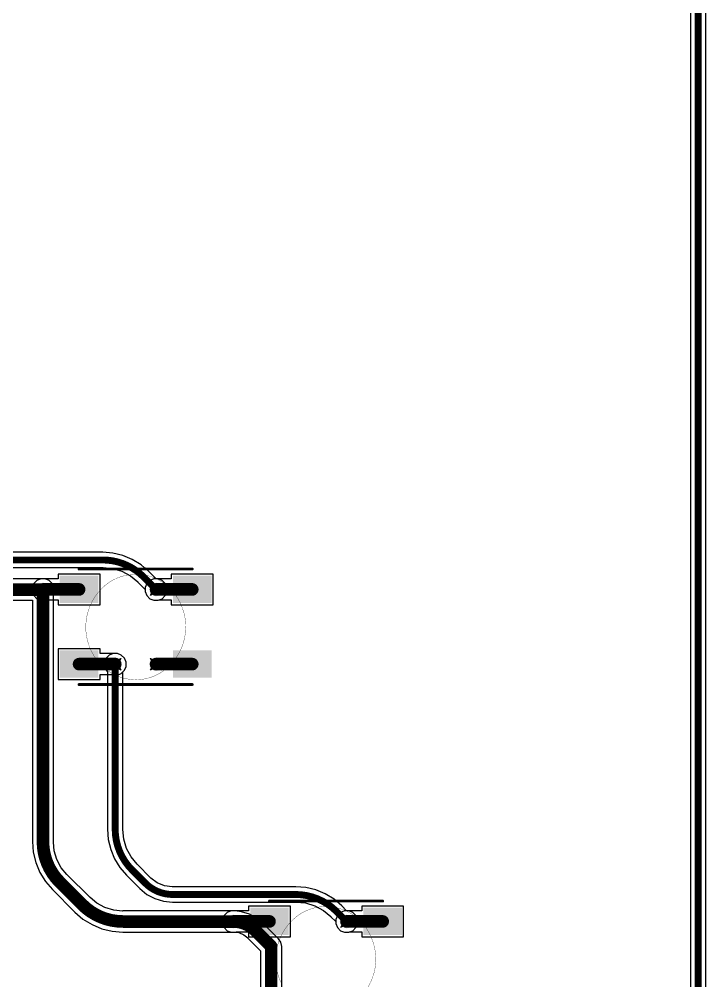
# Model space of a CAD drawing. Header units: inches. Extents: x -11 to 1110, y -7 to 455.
# Drawn here: x 633.88 to 664.21, y 172.27 to 214.76 of the extents above; entities that cross this region are included whole.
import ezdxf

# ---------------------------------------------------------------- set-up
doc = ezdxf.new("R2010")
doc.units = ezdxf.units.IN
for name, color, linetype in [('Bottom Layer', 5, 'Continuous'), ('Drill Drawing', 1, 'Continuous'), ('Mechanical 7', 56, 'Continuous'), ('Top Layer', 1, 'Continuous'), ('Top Overlay', 2, 'Continuous'), ('Top Paste', 8, 'Continuous'), ('Top Solder', 216, 'Continuous'), ('Via Holes', 16, 'Continuous')]:
    doc.layers.add(name, color=color, linetype=linetype)

msp = doc.modelspace()

# ---------------------------------------------------------------- hatches: boundary and pattern name
at = {"layer": 'Bottom Layer'}
h = msp.add_hatch(color=5, dxfattribs=at)
edge = h.paths.add_edge_path()
edge.add_arc((634.925, 189.556), 0.3, 0, 360)
h = msp.add_hatch(color=5, dxfattribs=at)
edge = h.paths.add_edge_path()
edge.add_arc((639.925, 189.556), 0.3, 0, 360)
h = msp.add_hatch(color=5, dxfattribs=at)
edge = h.paths.add_edge_path()
edge.add_arc((638.116, 186.256), 0.3, 0, 360)
h = msp.add_hatch(color=5, dxfattribs=at)
edge = h.paths.add_edge_path()
edge.add_arc((639.925, 186.256), 0.3, 0, 360)
h = msp.add_hatch(color=5, dxfattribs=at)
edge = h.paths.add_edge_path()
edge.add_arc((643.339, 174.885), 0.3, 0, 360)
h = msp.add_hatch(color=5, dxfattribs=at)
edge = h.paths.add_edge_path()
edge.add_arc((648.339, 174.885), 0.3, 0, 360)
at = {"layer": 'Top Layer'}
for points in [[(635.77, 190.059), (637.27, 190.059), (637.27, 189.059), (635.77, 189.059)], [(642.27, 189.059), (640.77, 189.059), (640.77, 190.059), (642.27, 190.059)], [(635.77, 186.759), (637.27, 186.759), (637.27, 185.759), (635.77, 185.759)], [(640.77, 186.759), (642.27, 186.759), (642.27, 185.759), (640.77, 185.759)], [(644.185, 175.388), (645.685, 175.388), (645.685, 174.388), (644.185, 174.388)], [(650.685, 174.388), (649.185, 174.388), (649.185, 175.388), (650.685, 175.388)]]:
    msp.add_hatch(color=1, dxfattribs=at).paths.add_polyline_path(points)
h = msp.add_hatch(color=1, dxfattribs=at)
edge = h.paths.add_edge_path()
edge.add_arc((634.925, 189.556), 0.3, 0, 360)
h = msp.add_hatch(color=1, dxfattribs=at)
edge = h.paths.add_edge_path()
edge.add_arc((639.925, 189.556), 0.3, 0, 360)
h = msp.add_hatch(color=1, dxfattribs=at)
edge = h.paths.add_edge_path()
edge.add_arc((638.116, 186.256), 0.3, 0, 360)
h = msp.add_hatch(color=1, dxfattribs=at)
edge = h.paths.add_edge_path()
edge.add_arc((639.925, 186.256), 0.3, 0, 360)
h = msp.add_hatch(color=1, dxfattribs=at)
edge = h.paths.add_edge_path()
edge.add_arc((643.339, 174.885), 0.3, 0, 360)
h = msp.add_hatch(color=1, dxfattribs=at)
edge = h.paths.add_edge_path()
edge.add_arc((648.339, 174.885), 0.3, 0, 360)
at = {"layer": 'Top Paste'}
for points in [[(635.77, 190.059), (637.27, 190.059), (637.27, 189.059), (635.77, 189.059)], [(642.27, 189.059), (640.77, 189.059), (640.77, 190.059), (642.27, 190.059)], [(635.77, 186.759), (637.27, 186.759), (637.27, 185.759), (635.77, 185.759)], [(640.77, 186.759), (642.27, 186.759), (642.27, 185.759), (640.77, 185.759)], [(644.185, 175.388), (645.685, 175.388), (645.685, 174.388), (644.185, 174.388)], [(650.685, 174.388), (649.185, 174.388), (649.185, 175.388), (650.685, 175.388)]]:
    msp.add_hatch(color=8, dxfattribs=at).paths.add_polyline_path(points)
at = {"layer": 'Top Solder'}
for points in [[(635.669, 190.161), (637.372, 190.161), (637.372, 188.957), (635.669, 188.957)], [(642.372, 188.957), (640.669, 188.957), (640.669, 190.161), (642.372, 190.161)], [(635.669, 186.861), (637.372, 186.861), (637.372, 185.657), (635.669, 185.657)], [(640.669, 186.861), (642.372, 186.861), (642.372, 185.657), (640.669, 185.657)], [(644.083, 175.49), (645.786, 175.49), (645.786, 174.287), (644.083, 174.287)], [(650.786, 174.287), (649.083, 174.287), (649.083, 175.49), (650.786, 175.49)]]:
    msp.add_hatch(color=216, dxfattribs=at).paths.add_polyline_path(points)
at = {"layer": 'Via Holes'}
h = msp.add_hatch(color=7, dxfattribs=at)
edge = h.paths.add_edge_path()
edge.add_arc((634.925, 189.556), 0.15, 0, 360)
h = msp.add_hatch(color=7, dxfattribs=at)
edge = h.paths.add_edge_path()
edge.add_arc((639.925, 189.556), 0.15, 0, 360)
h = msp.add_hatch(color=7, dxfattribs=at)
edge = h.paths.add_edge_path()
edge.add_arc((638.116, 186.256), 0.15, 0, 360)
h = msp.add_hatch(color=7, dxfattribs=at)
edge = h.paths.add_edge_path()
edge.add_arc((639.925, 186.256), 0.15, 0, 360)
h = msp.add_hatch(color=7, dxfattribs=at)
edge = h.paths.add_edge_path()
edge.add_arc((643.339, 174.885), 0.15, 0, 360)
h = msp.add_hatch(color=7, dxfattribs=at)
edge = h.paths.add_edge_path()
edge.add_arc((648.339, 174.885), 0.15, 0, 360)

# ---------------------------------------------------------------- linework, layer by layer
at = {"layer": 'Bottom Layer'}
for p, q in [((663.538, 252.512), (663.538, 147.632)), ((664.211, 147.649), (664.211, 252.512)), ((637.566, 191.199), (631.875, 191.199)), ((638.016, 191.166), (637.566, 191.201)), ((637.566, 191.201), (637.566, 191.199)), ((638.456, 191.06), (638.016, 191.166)), ((638.873, 190.887), (638.456, 191.06)), ((639.258, 190.651), (638.873, 190.887)), ((631.875, 190.526), (637.566, 190.526)), ((637.566, 190.526), (637.581, 190.528)), ((637.581, 190.528), (637.997, 190.488)), ((637.997, 190.488), (638.411, 190.362)), ((638.411, 190.362), (638.793, 190.158)), ((639.415, 190.518), (639.258, 190.651)), ((639.453, 190.492), (639.415, 190.518)), ((639.464, 190.475), (639.453, 190.492)), ((639.602, 190.358), (639.464, 190.475)), ((639.6, 190.356), (639.602, 190.358)), ((639.923, 190.033), (639.6, 190.356)), ((634.801, 190.022), (629.932, 190.022)), ((634.83, 190.033), (634.801, 190.022)), ((635.02, 190.033), (634.83, 190.033)), ((635.195, 189.961), (635.02, 190.033)), ((635.33, 189.826), (635.195, 189.961)), ((638.793, 190.158), (639.116, 189.893)), ((640.02, 190.033), (639.923, 190.033)), ((640.195, 189.961), (640.02, 190.033)), ((640.33, 189.826), (640.195, 189.961)), ((635.402, 189.651), (635.33, 189.826)), ((635.402, 189.461), (635.402, 189.651)), ((639.116, 189.893), (639.124, 189.88)), ((639.124, 189.88), (639.447, 189.557)), ((639.447, 189.557), (639.447, 189.461)), ((640.402, 189.651), (640.33, 189.826)), ((640.402, 189.461), (640.402, 189.651)), ((629.932, 189.09), (634.458, 189.09)), ((634.458, 189.09), (634.458, 178.42)), ((635.391, 189.433), (635.402, 189.461)), ((635.391, 178.42), (635.391, 189.433)), ((639.447, 189.461), (639.52, 189.285)), ((639.52, 189.285), (639.654, 189.151)), ((639.654, 189.151), (639.83, 189.078)), ((640.02, 189.078), (640.195, 189.151)), ((640.195, 189.151), (640.33, 189.285)), ((640.33, 189.285), (640.402, 189.461)), ((639.83, 189.078), (640.02, 189.078)), ((637.845, 186.661), (637.711, 186.526)), ((638.021, 186.733), (637.845, 186.661)), ((638.211, 186.733), (638.021, 186.733)), ((638.386, 186.661), (638.211, 186.733)), ((638.521, 186.526), (638.386, 186.661)), ((637.711, 186.526), (637.638, 186.351)), ((637.638, 186.351), (637.638, 186.161)), ((637.638, 186.161), (637.711, 185.985)), ((638.594, 186.351), (638.521, 186.526)), ((638.521, 185.985), (638.594, 186.161)), ((638.594, 186.161), (638.594, 186.351)), ((637.711, 185.985), (637.779, 185.917)), ((637.779, 185.917), (637.779, 178.962)), ((638.453, 185.917), (638.521, 185.985)), ((638.453, 178.962), (638.453, 185.917)), ((637.779, 178.962), (637.777, 178.962)), ((637.777, 178.962), (637.812, 178.512)), ((638.45, 178.947), (638.453, 178.962)), ((638.491, 178.531), (638.45, 178.947)), ((637.812, 178.512), (637.918, 178.072)), ((638.616, 178.117), (638.491, 178.531)), ((634.458, 178.42), (634.458, 178.42)), ((634.458, 178.42), (634.495, 177.949)), ((635.387, 178.398), (635.391, 178.42)), ((635.424, 178.014), (635.387, 178.398)), ((637.918, 178.072), (638.091, 177.655)), ((638.82, 177.736), (638.616, 178.117)), ((634.495, 177.949), (634.605, 177.49)), ((635.543, 177.624), (635.424, 178.014)), ((635.735, 177.264), (635.543, 177.624)), ((638.091, 177.655), (638.327, 177.27)), ((639.085, 177.412), (638.82, 177.736)), ((634.605, 177.49), (634.786, 177.055)), ((635.98, 176.965), (635.735, 177.264)), ((638.327, 177.27), (638.62, 176.926)), ((639.098, 177.404), (639.085, 177.412)), ((639.683, 176.819), (639.098, 177.404)), ((634.786, 177.055), (635.032, 176.652)), ((635.998, 176.953), (635.98, 176.965)), ((636.993, 175.958), (635.998, 176.953)), ((638.62, 176.926), (638.622, 176.928)), ((638.622, 176.928), (639.207, 176.343)), ((639.693, 176.805), (639.683, 176.819)), ((639.965, 176.595), (639.693, 176.805)), ((635.032, 176.652), (635.339, 176.294)), ((639.207, 176.343), (639.205, 176.34)), ((639.205, 176.34), (639.515, 176.085)), ((640.298, 176.458), (639.965, 176.595)), ((640.639, 176.413), (640.298, 176.458)), ((640.655, 176.416), (640.639, 176.413)), ((646.092, 176.416), (640.655, 176.416)), ((646.543, 176.383), (646.092, 176.418)), ((646.092, 176.418), (646.092, 176.416)), ((646.982, 176.278), (646.543, 176.383)), ((635.339, 176.294), (635.339, 176.294)), ((635.339, 176.294), (636.334, 175.299)), ((637.005, 175.94), (636.993, 175.958)), ((637.304, 175.695), (637.005, 175.94)), ((639.515, 176.085), (639.87, 175.896)), ((647.399, 176.105), (646.982, 176.278)), ((647.785, 175.869), (647.399, 176.105)), ((637.663, 175.503), (637.304, 175.695)), ((638.054, 175.385), (637.663, 175.503)), ((639.87, 175.896), (640.255, 175.779)), ((640.255, 175.779), (640.655, 175.739)), ((640.655, 175.739), (640.655, 175.743)), ((640.655, 175.743), (646.092, 175.743)), ((646.092, 175.743), (646.107, 175.746)), ((646.107, 175.746), (646.523, 175.705)), ((646.523, 175.705), (646.937, 175.579)), ((646.937, 175.579), (647.319, 175.375)), ((648.128, 175.575), (647.785, 175.869)), ((648.126, 175.574), (648.128, 175.575)), ((648.337, 175.363), (648.126, 175.574)), ((636.334, 175.299), (636.333, 175.299)), ((636.333, 175.299), (636.692, 174.992)), ((638.438, 175.347), (638.054, 175.385)), ((638.459, 175.351), (638.438, 175.347)), ((643.216, 175.351), (638.459, 175.351)), ((643.244, 175.363), (643.216, 175.351)), ((643.434, 175.363), (643.244, 175.363)), ((643.501, 175.335), (643.434, 175.363)), ((643.699, 175.315), (643.501, 175.335)), ((644.045, 175.211), (643.699, 175.315)), ((644.363, 175.04), (644.045, 175.211)), ((647.319, 175.375), (647.642, 175.11)), ((647.642, 175.11), (647.65, 175.097)), ((647.65, 175.097), (647.861, 174.886)), ((648.434, 175.363), (648.337, 175.363)), ((648.61, 175.29), (648.434, 175.363)), ((648.744, 175.155), (648.61, 175.29)), ((648.817, 174.98), (648.744, 175.155)), ((636.692, 174.992), (637.094, 174.746)), ((637.094, 174.746), (637.53, 174.565)), ((644.642, 174.811), (644.363, 175.04)), ((644.643, 174.811), (644.642, 174.811)), ((645.337, 174.116), (644.643, 174.811)), ((647.861, 174.886), (647.861, 174.79)), ((647.861, 174.79), (647.934, 174.614)), ((648.744, 174.614), (648.817, 174.79)), ((648.817, 174.79), (648.817, 174.98)), ((637.53, 174.565), (637.989, 174.455)), ((637.989, 174.455), (638.459, 174.418)), ((638.459, 174.418), (638.459, 174.419)), ((638.459, 174.419), (643.216, 174.419)), ((643.216, 174.419), (643.244, 174.407)), ((643.244, 174.407), (643.434, 174.407)), ((643.434, 174.407), (643.44, 174.409)), ((643.44, 174.409), (643.576, 174.392)), ((643.576, 174.392), (643.797, 174.3)), ((643.797, 174.3), (643.977, 174.162)), ((647.934, 174.614), (648.068, 174.48)), ((648.068, 174.48), (648.244, 174.407)), ((648.244, 174.407), (648.434, 174.407)), ((648.434, 174.407), (648.61, 174.48)), ((648.61, 174.48), (648.744, 174.614)), ((643.977, 174.162), (643.984, 174.152)), ((643.984, 174.152), (644.541, 173.594)), ((645.438, 173.965), (645.337, 174.116)), ((645.474, 173.787), (645.438, 173.965)), ((645.474, 164.704), (645.474, 173.787)), ((644.541, 173.594), (644.541, 164.789))]:
    msp.add_line(p, q, dxfattribs=at)
for points in [[(663.875, 147.309, 0.305, 0.305, 0), (663.875, 252.851, 0.305, 0.305, 0)], [(631.875, 190.862, 0.305, 0.305, 0), (637.566, 190.862, 0.305, 0.305, 0)], [(637.566, 190.862, 0.305, 0.305, -0.17851), (639.215, 190.254, 0.305, 0.305, 0)], [(639.215, 190.254, 0.305, 0.305, -0.019703), (639.362, 190.118, 0.305, 0.305, 0)], [(639.362, 190.118, 0.305, 0.305, 0), (639.925, 189.556, 0.305, 0.305, 0)], [(629.932, 189.556, 0.559, 0.559, 0), (634.925, 189.556, 0.559, 0.559, 0)], [(634.925, 178.42, 0.559, 0.559, 0), (634.925, 189.556, 0.559, 0.559, 0)], [(638.116, 178.962, 0.305, 0.305, 0), (638.116, 186.256, 0.305, 0.305, 0)], [(638.86, 177.166, 0.305, 0.305, -0.198912), (638.116, 178.962, 0.305, 0.305, 0)], [(635.669, 176.623, 0.559, 0.559, -0.198912), (634.925, 178.42, 0.559, 0.559, 0)], [(638.86, 177.166, 0.305, 0.305, 0), (639.445, 176.581, 0.305, 0.305, 0)], [(635.669, 176.623, 0.559, 0.559, 0), (636.663, 175.629, 0.559, 0.559, 0)], [(640.655, 176.079, 0.305, 0.305, -0.198912), (639.445, 176.581, 0.305, 0.305, 0)], [(640.655, 176.079, 0.305, 0.305, 0), (646.092, 176.079, 0.305, 0.305, 0)], [(646.092, 176.079, 0.305, 0.305, -0.198912), (647.888, 175.335, 0.305, 0.305, 0)], [(638.459, 174.885, 0.559, 0.559, -0.198912), (636.663, 175.629, 0.559, 0.559, 0)], [(647.888, 175.335, 0.305, 0.305, 0), (648.339, 174.885, 0.305, 0.305, 0)], [(638.459, 174.885, 0.559, 0.559, 0), (643.339, 174.885, 0.559, 0.559, 0)], [(643.339, 174.885, 0.559, 0.559, -0.198912), (644.313, 174.481, 0.559, 0.559, 0)], [(644.313, 174.481, 0.559, 0.559, 0), (645.008, 173.787, 0.559, 0.559, 0)], [(645.008, 164.704, 0.559, 0.559, 0), (645.008, 173.787, 0.559, 0.559, 0)]]:
    msp.add_lwpolyline(points, format="xyseb", dxfattribs=at)
for points in [[(637.49, 190.862, 0.152, 0.152, 1), (637.642, 190.862, 0.152, 0.152, 1)], [(637.49, 190.862, 0.152, 0.152, 1), (637.642, 190.862, 0.152, 0.152, 1)], [(639.139, 190.254, 0.152, 0.152, 1), (639.291, 190.254, 0.152, 0.152, 1)], [(639.139, 190.254, 0.152, 0.152, 1), (639.291, 190.254, 0.152, 0.152, 1)], [(639.286, 190.118, 0.152, 0.152, 1), (639.438, 190.118, 0.152, 0.152, 1)], [(639.286, 190.118, 0.152, 0.152, 1), (639.438, 190.118, 0.152, 0.152, 1)], [(634.785, 189.556, 0.279, 0.279, 1), (635.064, 189.556, 0.279, 0.279, 1)], [(634.785, 189.556, 0.279, 0.279, 1), (635.064, 189.556, 0.279, 0.279, 1)], [(639.848, 189.556, 0.152, 0.152, 1), (640.001, 189.556, 0.152, 0.152, 1)], [(638.04, 186.256, 0.152, 0.152, 1), (638.192, 186.256, 0.152, 0.152, 1)], [(638.04, 178.962, 0.152, 0.152, 1), (638.192, 178.962, 0.152, 0.152, 1)], [(638.04, 178.962, 0.152, 0.152, 1), (638.192, 178.962, 0.152, 0.152, 1)], [(634.785, 178.42, 0.279, 0.279, 1), (635.064, 178.42, 0.279, 0.279, 1)], [(634.785, 178.42, 0.279, 0.279, 1), (635.064, 178.42, 0.279, 0.279, 1)], [(638.784, 177.166, 0.152, 0.152, 1), (638.936, 177.166, 0.152, 0.152, 1)], [(638.784, 177.166, 0.152, 0.152, 1), (638.936, 177.166, 0.152, 0.152, 1)], [(635.529, 176.623, 0.279, 0.279, 1), (635.808, 176.623, 0.279, 0.279, 1)], [(635.529, 176.623, 0.279, 0.279, 1), (635.808, 176.623, 0.279, 0.279, 1)], [(639.369, 176.581, 0.152, 0.152, 1), (639.521, 176.581, 0.152, 0.152, 1)], [(639.369, 176.581, 0.152, 0.152, 1), (639.521, 176.581, 0.152, 0.152, 1)], [(640.579, 176.079, 0.152, 0.152, 1), (640.732, 176.079, 0.152, 0.152, 1)], [(640.579, 176.079, 0.152, 0.152, 1), (640.732, 176.079, 0.152, 0.152, 1)], [(646.016, 176.079, 0.152, 0.152, 1), (646.168, 176.079, 0.152, 0.152, 1)], [(646.016, 176.079, 0.152, 0.152, 1), (646.168, 176.079, 0.152, 0.152, 1)], [(636.524, 175.629, 0.279, 0.279, 1), (636.803, 175.629, 0.279, 0.279, 1)], [(636.524, 175.629, 0.279, 0.279, 1), (636.803, 175.629, 0.279, 0.279, 1)], [(647.812, 175.335, 0.152, 0.152, 1), (647.964, 175.335, 0.152, 0.152, 1)], [(647.812, 175.335, 0.152, 0.152, 1), (647.964, 175.335, 0.152, 0.152, 1)], [(638.32, 174.885, 0.279, 0.279, 1), (638.599, 174.885, 0.279, 0.279, 1)], [(638.32, 174.885, 0.279, 0.279, 1), (638.599, 174.885, 0.279, 0.279, 1)], [(643.199, 174.885, 0.279, 0.279, 1), (643.479, 174.885, 0.279, 0.279, 1)], [(643.199, 174.885, 0.279, 0.279, 1), (643.479, 174.885, 0.279, 0.279, 1)], [(644.173, 174.481, 0.279, 0.279, 1), (644.453, 174.481, 0.279, 0.279, 1)], [(644.173, 174.481, 0.279, 0.279, 1), (644.453, 174.481, 0.279, 0.279, 1)], [(648.263, 174.885, 0.152, 0.152, 1), (648.415, 174.885, 0.152, 0.152, 1)], [(644.868, 173.787, 0.279, 0.279, 1), (645.147, 173.787, 0.279, 0.279, 1)], [(644.868, 173.787, 0.279, 0.279, 1), (645.147, 173.787, 0.279, 0.279, 1)]]:
    msp.add_lwpolyline(points, format="xyseb", close=True, dxfattribs=at)
at = {"layer": 'Drill Drawing'}
for points in [[(634.671, 189.81, 0.0508, 0.0508, 0), (634.925, 189.683, 0.0508, 0.0508, 0)], [(634.671, 189.81, 0.0508, 0.0508, 0), (634.798, 189.556, 0.0508, 0.0508, 0)], [(634.671, 189.302, 0.0508, 0.0508, 0), (634.798, 189.556, 0.0508, 0.0508, 0)], [(634.925, 189.683, 0.0508, 0.0508, 0), (635.179, 189.81, 0.0508, 0.0508, 0)], [(635.052, 189.556, 0.0508, 0.0508, 0), (635.179, 189.81, 0.0508, 0.0508, 0)], [(635.052, 189.556, 0.0508, 0.0508, 0), (635.179, 189.302, 0.0508, 0.0508, 0)], [(639.671, 189.81, 0.0508, 0.0508, 0), (639.925, 189.683, 0.0508, 0.0508, 0)], [(639.671, 189.81, 0.0508, 0.0508, 0), (639.798, 189.556, 0.0508, 0.0508, 0)], [(639.671, 189.302, 0.0508, 0.0508, 0), (639.798, 189.556, 0.0508, 0.0508, 0)], [(639.925, 189.683, 0.0508, 0.0508, 0), (640.179, 189.81, 0.0508, 0.0508, 0)], [(640.052, 189.556, 0.0508, 0.0508, 0), (640.179, 189.81, 0.0508, 0.0508, 0)], [(640.052, 189.556, 0.0508, 0.0508, 0), (640.179, 189.302, 0.0508, 0.0508, 0)], [(634.671, 189.302, 0.0508, 0.0508, 0), (634.925, 189.429, 0.0508, 0.0508, 0)], [(634.925, 189.429, 0.0508, 0.0508, 0), (635.179, 189.302, 0.0508, 0.0508, 0)], [(639.671, 189.302, 0.0508, 0.0508, 0), (639.925, 189.429, 0.0508, 0.0508, 0)], [(639.925, 189.429, 0.0508, 0.0508, 0), (640.179, 189.302, 0.0508, 0.0508, 0)], [(637.862, 186.51, 0.0508, 0.0508, 0), (638.116, 186.383, 0.0508, 0.0508, 0)], [(637.862, 186.51, 0.0508, 0.0508, 0), (637.989, 186.256, 0.0508, 0.0508, 0)], [(638.116, 186.383, 0.0508, 0.0508, 0), (638.37, 186.51, 0.0508, 0.0508, 0)], [(638.243, 186.256, 0.0508, 0.0508, 0), (638.37, 186.51, 0.0508, 0.0508, 0)], [(639.671, 186.51, 0.0508, 0.0508, 0), (639.925, 186.383, 0.0508, 0.0508, 0)], [(639.671, 186.51, 0.0508, 0.0508, 0), (639.798, 186.256, 0.0508, 0.0508, 0)], [(639.925, 186.383, 0.0508, 0.0508, 0), (640.179, 186.51, 0.0508, 0.0508, 0)], [(640.052, 186.256, 0.0508, 0.0508, 0), (640.179, 186.51, 0.0508, 0.0508, 0)], [(637.862, 186.002, 0.0508, 0.0508, 0), (637.989, 186.256, 0.0508, 0.0508, 0)], [(637.862, 186.002, 0.0508, 0.0508, 0), (638.116, 186.129, 0.0508, 0.0508, 0)], [(638.116, 186.129, 0.0508, 0.0508, 0), (638.37, 186.002, 0.0508, 0.0508, 0)], [(638.243, 186.256, 0.0508, 0.0508, 0), (638.37, 186.002, 0.0508, 0.0508, 0)], [(639.671, 186.002, 0.0508, 0.0508, 0), (639.798, 186.256, 0.0508, 0.0508, 0)], [(639.671, 186.002, 0.0508, 0.0508, 0), (639.925, 186.129, 0.0508, 0.0508, 0)], [(639.925, 186.129, 0.0508, 0.0508, 0), (640.179, 186.002, 0.0508, 0.0508, 0)], [(640.052, 186.256, 0.0508, 0.0508, 0), (640.179, 186.002, 0.0508, 0.0508, 0)], [(643.085, 175.139, 0.0508, 0.0508, 0), (643.339, 175.012, 0.0508, 0.0508, 0)], [(643.085, 175.139, 0.0508, 0.0508, 0), (643.212, 174.885, 0.0508, 0.0508, 0)], [(643.339, 175.012, 0.0508, 0.0508, 0), (643.593, 175.139, 0.0508, 0.0508, 0)], [(643.466, 174.885, 0.0508, 0.0508, 0), (643.593, 175.139, 0.0508, 0.0508, 0)], [(648.085, 175.139, 0.0508, 0.0508, 0), (648.339, 175.012, 0.0508, 0.0508, 0)], [(648.085, 175.139, 0.0508, 0.0508, 0), (648.212, 174.885, 0.0508, 0.0508, 0)], [(648.339, 175.012, 0.0508, 0.0508, 0), (648.593, 175.139, 0.0508, 0.0508, 0)], [(648.466, 174.885, 0.0508, 0.0508, 0), (648.593, 175.139, 0.0508, 0.0508, 0)], [(643.085, 174.631, 0.0508, 0.0508, 0), (643.212, 174.885, 0.0508, 0.0508, 0)], [(643.085, 174.631, 0.0508, 0.0508, 0), (643.339, 174.758, 0.0508, 0.0508, 0)], [(643.339, 174.758, 0.0508, 0.0508, 0), (643.593, 174.631, 0.0508, 0.0508, 0)], [(643.466, 174.885, 0.0508, 0.0508, 0), (643.593, 174.631, 0.0508, 0.0508, 0)], [(648.085, 174.631, 0.0508, 0.0508, 0), (648.212, 174.885, 0.0508, 0.0508, 0)], [(648.085, 174.631, 0.0508, 0.0508, 0), (648.339, 174.758, 0.0508, 0.0508, 0)], [(648.339, 174.758, 0.0508, 0.0508, 0), (648.593, 174.631, 0.0508, 0.0508, 0)], [(648.466, 174.885, 0.0508, 0.0508, 0), (648.593, 174.631, 0.0508, 0.0508, 0)]]:
    msp.add_lwpolyline(points, format="xyseb", dxfattribs=at)
for points in [[(634.658, 189.81, 0.0254, 0.0254, 1), (634.683, 189.81, 0.0254, 0.0254, 1)], [(634.658, 189.81, 0.0254, 0.0254, 1), (634.683, 189.81, 0.0254, 0.0254, 1)], [(634.785, 189.556, 0.0254, 0.0254, 1), (634.81, 189.556, 0.0254, 0.0254, 1)], [(634.785, 189.556, 0.0254, 0.0254, 1), (634.81, 189.556, 0.0254, 0.0254, 1)], [(634.912, 189.683, 0.0254, 0.0254, 1), (634.937, 189.683, 0.0254, 0.0254, 1)], [(634.912, 189.683, 0.0254, 0.0254, 1), (634.937, 189.683, 0.0254, 0.0254, 1)], [(635.039, 189.556, 0.0254, 0.0254, 1), (635.064, 189.556, 0.0254, 0.0254, 1)], [(635.039, 189.556, 0.0254, 0.0254, 1), (635.064, 189.556, 0.0254, 0.0254, 1)], [(635.166, 189.81, 0.0254, 0.0254, 1), (635.191, 189.81, 0.0254, 0.0254, 1)], [(635.166, 189.81, 0.0254, 0.0254, 1), (635.191, 189.81, 0.0254, 0.0254, 1)], [(639.658, 189.81, 0.0254, 0.0254, 1), (639.683, 189.81, 0.0254, 0.0254, 1)], [(639.658, 189.81, 0.0254, 0.0254, 1), (639.683, 189.81, 0.0254, 0.0254, 1)], [(639.785, 189.556, 0.0254, 0.0254, 1), (639.81, 189.556, 0.0254, 0.0254, 1)], [(639.785, 189.556, 0.0254, 0.0254, 1), (639.81, 189.556, 0.0254, 0.0254, 1)], [(639.912, 189.683, 0.0254, 0.0254, 1), (639.937, 189.683, 0.0254, 0.0254, 1)], [(639.912, 189.683, 0.0254, 0.0254, 1), (639.937, 189.683, 0.0254, 0.0254, 1)], [(640.039, 189.556, 0.0254, 0.0254, 1), (640.064, 189.556, 0.0254, 0.0254, 1)], [(640.039, 189.556, 0.0254, 0.0254, 1), (640.064, 189.556, 0.0254, 0.0254, 1)], [(640.166, 189.81, 0.0254, 0.0254, 1), (640.191, 189.81, 0.0254, 0.0254, 1)], [(640.166, 189.81, 0.0254, 0.0254, 1), (640.191, 189.81, 0.0254, 0.0254, 1)], [(634.658, 189.302, 0.0254, 0.0254, 1), (634.683, 189.302, 0.0254, 0.0254, 1)], [(634.658, 189.302, 0.0254, 0.0254, 1), (634.683, 189.302, 0.0254, 0.0254, 1)], [(634.912, 189.429, 0.0254, 0.0254, 1), (634.937, 189.429, 0.0254, 0.0254, 1)], [(634.912, 189.429, 0.0254, 0.0254, 1), (634.937, 189.429, 0.0254, 0.0254, 1)], [(635.166, 189.302, 0.0254, 0.0254, 1), (635.191, 189.302, 0.0254, 0.0254, 1)], [(635.166, 189.302, 0.0254, 0.0254, 1), (635.191, 189.302, 0.0254, 0.0254, 1)], [(639.658, 189.302, 0.0254, 0.0254, 1), (639.683, 189.302, 0.0254, 0.0254, 1)], [(639.658, 189.302, 0.0254, 0.0254, 1), (639.683, 189.302, 0.0254, 0.0254, 1)], [(639.912, 189.429, 0.0254, 0.0254, 1), (639.937, 189.429, 0.0254, 0.0254, 1)], [(639.912, 189.429, 0.0254, 0.0254, 1), (639.937, 189.429, 0.0254, 0.0254, 1)], [(640.166, 189.302, 0.0254, 0.0254, 1), (640.191, 189.302, 0.0254, 0.0254, 1)], [(640.166, 189.302, 0.0254, 0.0254, 1), (640.191, 189.302, 0.0254, 0.0254, 1)], [(637.849, 186.51, 0.0254, 0.0254, 1), (637.875, 186.51, 0.0254, 0.0254, 1)], [(637.849, 186.51, 0.0254, 0.0254, 1), (637.875, 186.51, 0.0254, 0.0254, 1)], [(638.357, 186.51, 0.0254, 0.0254, 1), (638.383, 186.51, 0.0254, 0.0254, 1)], [(638.357, 186.51, 0.0254, 0.0254, 1), (638.383, 186.51, 0.0254, 0.0254, 1)], [(639.658, 186.51, 0.0254, 0.0254, 1), (639.683, 186.51, 0.0254, 0.0254, 1)], [(639.658, 186.51, 0.0254, 0.0254, 1), (639.683, 186.51, 0.0254, 0.0254, 1)], [(640.166, 186.51, 0.0254, 0.0254, 1), (640.191, 186.51, 0.0254, 0.0254, 1)], [(640.166, 186.51, 0.0254, 0.0254, 1), (640.191, 186.51, 0.0254, 0.0254, 1)], [(637.976, 186.256, 0.0254, 0.0254, 1), (638.002, 186.256, 0.0254, 0.0254, 1)], [(637.976, 186.256, 0.0254, 0.0254, 1), (638.002, 186.256, 0.0254, 0.0254, 1)], [(638.103, 186.383, 0.0254, 0.0254, 1), (638.129, 186.383, 0.0254, 0.0254, 1)], [(638.103, 186.383, 0.0254, 0.0254, 1), (638.129, 186.383, 0.0254, 0.0254, 1)], [(638.103, 186.129, 0.0254, 0.0254, 1), (638.129, 186.129, 0.0254, 0.0254, 1)], [(638.103, 186.129, 0.0254, 0.0254, 1), (638.129, 186.129, 0.0254, 0.0254, 1)], [(638.23, 186.256, 0.0254, 0.0254, 1), (638.256, 186.256, 0.0254, 0.0254, 1)], [(638.23, 186.256, 0.0254, 0.0254, 1), (638.256, 186.256, 0.0254, 0.0254, 1)], [(639.785, 186.256, 0.0254, 0.0254, 1), (639.81, 186.256, 0.0254, 0.0254, 1)], [(639.785, 186.256, 0.0254, 0.0254, 1), (639.81, 186.256, 0.0254, 0.0254, 1)], [(639.912, 186.383, 0.0254, 0.0254, 1), (639.937, 186.383, 0.0254, 0.0254, 1)], [(639.912, 186.383, 0.0254, 0.0254, 1), (639.937, 186.383, 0.0254, 0.0254, 1)], [(639.912, 186.129, 0.0254, 0.0254, 1), (639.937, 186.129, 0.0254, 0.0254, 1)], [(639.912, 186.129, 0.0254, 0.0254, 1), (639.937, 186.129, 0.0254, 0.0254, 1)], [(640.039, 186.256, 0.0254, 0.0254, 1), (640.064, 186.256, 0.0254, 0.0254, 1)], [(640.039, 186.256, 0.0254, 0.0254, 1), (640.064, 186.256, 0.0254, 0.0254, 1)], [(637.849, 186.002, 0.0254, 0.0254, 1), (637.875, 186.002, 0.0254, 0.0254, 1)], [(637.849, 186.002, 0.0254, 0.0254, 1), (637.875, 186.002, 0.0254, 0.0254, 1)], [(638.357, 186.002, 0.0254, 0.0254, 1), (638.383, 186.002, 0.0254, 0.0254, 1)], [(638.357, 186.002, 0.0254, 0.0254, 1), (638.383, 186.002, 0.0254, 0.0254, 1)], [(639.658, 186.002, 0.0254, 0.0254, 1), (639.683, 186.002, 0.0254, 0.0254, 1)], [(639.658, 186.002, 0.0254, 0.0254, 1), (639.683, 186.002, 0.0254, 0.0254, 1)], [(640.166, 186.002, 0.0254, 0.0254, 1), (640.191, 186.002, 0.0254, 0.0254, 1)], [(640.166, 186.002, 0.0254, 0.0254, 1), (640.191, 186.002, 0.0254, 0.0254, 1)], [(643.072, 175.139, 0.0254, 0.0254, 1), (643.098, 175.139, 0.0254, 0.0254, 1)], [(643.072, 175.139, 0.0254, 0.0254, 1), (643.098, 175.139, 0.0254, 0.0254, 1)], [(643.58, 175.139, 0.0254, 0.0254, 1), (643.606, 175.139, 0.0254, 0.0254, 1)], [(643.58, 175.139, 0.0254, 0.0254, 1), (643.606, 175.139, 0.0254, 0.0254, 1)], [(648.072, 175.139, 0.0254, 0.0254, 1), (648.098, 175.139, 0.0254, 0.0254, 1)], [(648.072, 175.139, 0.0254, 0.0254, 1), (648.098, 175.139, 0.0254, 0.0254, 1)], [(648.58, 175.139, 0.0254, 0.0254, 1), (648.606, 175.139, 0.0254, 0.0254, 1)], [(648.58, 175.139, 0.0254, 0.0254, 1), (648.606, 175.139, 0.0254, 0.0254, 1)], [(643.072, 174.631, 0.0254, 0.0254, 1), (643.098, 174.631, 0.0254, 0.0254, 1)], [(643.072, 174.631, 0.0254, 0.0254, 1), (643.098, 174.631, 0.0254, 0.0254, 1)], [(643.199, 174.885, 0.0254, 0.0254, 1), (643.225, 174.885, 0.0254, 0.0254, 1)], [(643.199, 174.885, 0.0254, 0.0254, 1), (643.225, 174.885, 0.0254, 0.0254, 1)], [(643.326, 175.012, 0.0254, 0.0254, 1), (643.352, 175.012, 0.0254, 0.0254, 1)], [(643.326, 175.012, 0.0254, 0.0254, 1), (643.352, 175.012, 0.0254, 0.0254, 1)], [(643.326, 174.758, 0.0254, 0.0254, 1), (643.352, 174.758, 0.0254, 0.0254, 1)], [(643.326, 174.758, 0.0254, 0.0254, 1), (643.352, 174.758, 0.0254, 0.0254, 1)], [(643.453, 174.885, 0.0254, 0.0254, 1), (643.479, 174.885, 0.0254, 0.0254, 1)], [(643.453, 174.885, 0.0254, 0.0254, 1), (643.479, 174.885, 0.0254, 0.0254, 1)], [(643.58, 174.631, 0.0254, 0.0254, 1), (643.606, 174.631, 0.0254, 0.0254, 1)], [(643.58, 174.631, 0.0254, 0.0254, 1), (643.606, 174.631, 0.0254, 0.0254, 1)], [(648.072, 174.631, 0.0254, 0.0254, 1), (648.098, 174.631, 0.0254, 0.0254, 1)], [(648.072, 174.631, 0.0254, 0.0254, 1), (648.098, 174.631, 0.0254, 0.0254, 1)], [(648.199, 174.885, 0.0254, 0.0254, 1), (648.225, 174.885, 0.0254, 0.0254, 1)], [(648.199, 174.885, 0.0254, 0.0254, 1), (648.225, 174.885, 0.0254, 0.0254, 1)], [(648.326, 175.012, 0.0254, 0.0254, 1), (648.352, 175.012, 0.0254, 0.0254, 1)], [(648.326, 175.012, 0.0254, 0.0254, 1), (648.352, 175.012, 0.0254, 0.0254, 1)], [(648.326, 174.758, 0.0254, 0.0254, 1), (648.352, 174.758, 0.0254, 0.0254, 1)], [(648.326, 174.758, 0.0254, 0.0254, 1), (648.352, 174.758, 0.0254, 0.0254, 1)], [(648.453, 174.885, 0.0254, 0.0254, 1), (648.479, 174.885, 0.0254, 0.0254, 1)], [(648.453, 174.885, 0.0254, 0.0254, 1), (648.479, 174.885, 0.0254, 0.0254, 1)], [(648.58, 174.631, 0.0254, 0.0254, 1), (648.606, 174.631, 0.0254, 0.0254, 1)], [(648.58, 174.631, 0.0254, 0.0254, 1), (648.606, 174.631, 0.0254, 0.0254, 1)]]:
    msp.add_lwpolyline(points, format="xyseb", close=True, dxfattribs=at)
at = {"layer": 'Mechanical 7'}
for points in [[(637.832, 189.861, 0.0127, 0.0127, -0.435672), (640.881, 189.164, 0.0127, 0.0127, 0)], [(637.169, 186.639, 0.0127, 0.0127, -0.393898), (637.832, 189.861, 0.0127, 0.0127, 0)], [(640.881, 189.164, 0.0127, 0.0127, -0.393619), (640.219, 185.939, 0.0127, 0.0127, 0)], [(639.026, 185.568, 0.0127, 0.0127, -0.263306), (637.169, 186.639, 0.0127, 0.0127, 0)], [(640.219, 185.939, 0.0127, 0.0127, -0.151754), (639.026, 185.568, 0.0127, 0.0127, 0)], [(646.333, 175.247, 0.0127, 0.0127, -0.434542), (649.34, 174.371, 0.0127, 0.0127, 0)], [(645.504, 172.067, 0.0127, 0.0127, -0.395529), (646.333, 175.247, 0.0127, 0.0127, 0)], [(649.34, 174.371, 0.0127, 0.0127, -0.394887), (648.513, 171.191, 0.0127, 0.0127, 0)]]:
    msp.add_lwpolyline(points, format="xyseb", dxfattribs=at)
for points in [[(637.829, 189.861, 0.00635, 0.00635, 1), (637.835, 189.861, 0.00635, 0.00635, 1)], [(637.829, 189.861, 0.00635, 0.00635, 1), (637.835, 189.861, 0.00635, 0.00635, 1)], [(640.878, 189.164, 0.00635, 0.00635, 1), (640.884, 189.164, 0.00635, 0.00635, 1)], [(640.878, 189.164, 0.00635, 0.00635, 1), (640.884, 189.164, 0.00635, 0.00635, 1)], [(637.166, 186.639, 0.00635, 0.00635, 1), (637.173, 186.639, 0.00635, 0.00635, 1)], [(637.166, 186.639, 0.00635, 0.00635, 1), (637.173, 186.639, 0.00635, 0.00635, 1)], [(640.215, 185.939, 0.00635, 0.00635, 1), (640.222, 185.939, 0.00635, 0.00635, 1)], [(640.215, 185.939, 0.00635, 0.00635, 1), (640.222, 185.939, 0.00635, 0.00635, 1)], [(639.023, 185.568, 0.00635, 0.00635, 1), (639.03, 185.568, 0.00635, 0.00635, 1)], [(639.023, 185.568, 0.00635, 0.00635, 1), (639.03, 185.568, 0.00635, 0.00635, 1)], [(646.33, 175.247, 0.00635, 0.00635, 1), (646.336, 175.247, 0.00635, 0.00635, 1)], [(646.33, 175.247, 0.00635, 0.00635, 1), (646.336, 175.247, 0.00635, 0.00635, 1)], [(649.337, 174.371, 0.00635, 0.00635, 1), (649.343, 174.371, 0.00635, 0.00635, 1)], [(649.337, 174.371, 0.00635, 0.00635, 1), (649.343, 174.371, 0.00635, 0.00635, 1)]]:
    msp.add_lwpolyline(points, format="xyseb", close=True, dxfattribs=at)
at = {"layer": 'Top Layer'}
for p, q in [((634.654, 189.961), (634.52, 189.826)), ((634.83, 190.033), (634.654, 189.961)), ((635.02, 190.033), (634.83, 190.033)), ((635.04, 190.025), (635.02, 190.033)), ((635.592, 190.025), (635.04, 190.025)), ((637.448, 190.237), (635.592, 190.237)), ((635.592, 190.237), (635.592, 190.025)), ((637.448, 188.881), (637.448, 190.237)), ((639.654, 189.961), (639.52, 189.826)), ((639.83, 190.033), (639.654, 189.961)), ((640.02, 190.033), (639.83, 190.033)), ((640.04, 190.025), (640.02, 190.033)), ((640.592, 190.025), (640.04, 190.025)), ((642.448, 190.237), (640.592, 190.237)), ((640.592, 190.237), (640.592, 190.025)), ((642.448, 188.881), (642.448, 190.237)), ((634.52, 189.826), (634.447, 189.651)), ((634.447, 189.651), (634.447, 189.461)), ((639.52, 189.826), (639.447, 189.651)), ((639.447, 189.651), (639.447, 189.461)), ((634.447, 189.461), (634.52, 189.285)), ((634.52, 189.285), (634.654, 189.151)), ((634.654, 189.151), (634.83, 189.078)), ((635.02, 189.078), (635.056, 189.093)), ((635.056, 189.093), (635.592, 189.093)), ((635.592, 189.093), (635.592, 188.881)), ((639.447, 189.461), (639.52, 189.285)), ((639.52, 189.285), (639.654, 189.151)), ((639.654, 189.151), (639.83, 189.078)), ((640.02, 189.078), (640.056, 189.093)), ((640.056, 189.093), (640.592, 189.093)), ((640.592, 189.093), (640.592, 188.881)), ((634.83, 189.078), (635.02, 189.078)), ((635.592, 188.881), (637.448, 188.881)), ((639.83, 189.078), (640.02, 189.078)), ((640.592, 188.881), (642.448, 188.881)), ((637.448, 186.937), (635.592, 186.937)), ((635.592, 186.937), (635.592, 185.581)), ((637.448, 186.725), (637.448, 186.937)), ((638.001, 186.725), (637.448, 186.725)), ((638.021, 186.733), (638.001, 186.725)), ((638.211, 186.733), (638.021, 186.733)), ((638.386, 186.661), (638.211, 186.733)), ((638.521, 186.526), (638.386, 186.661)), ((638.594, 186.351), (638.521, 186.526)), ((638.521, 185.985), (638.594, 186.161)), ((638.594, 186.161), (638.594, 186.351)), ((637.448, 185.581), (637.448, 185.793)), ((637.448, 185.793), (637.984, 185.793)), ((637.984, 185.793), (638.021, 185.778)), ((638.021, 185.778), (638.211, 185.778)), ((638.211, 185.778), (638.386, 185.851)), ((638.386, 185.851), (638.521, 185.985)), ((635.592, 185.581), (637.448, 185.581)), ((645.862, 175.566), (644.007, 175.566)), ((644.007, 175.566), (644.007, 175.354)), ((645.862, 174.21), (645.862, 175.566)), ((650.862, 175.566), (649.007, 175.566)), ((649.007, 175.566), (649.007, 175.354)), ((650.862, 174.21), (650.862, 175.566)), ((642.934, 175.155), (642.861, 174.98)), ((643.068, 175.29), (642.934, 175.155)), ((643.244, 175.363), (643.068, 175.29)), ((643.434, 175.363), (643.244, 175.363)), ((643.454, 175.354), (643.434, 175.363)), ((644.007, 175.354), (643.454, 175.354)), ((647.934, 175.155), (647.861, 174.98)), ((648.068, 175.29), (647.934, 175.155)), ((648.244, 175.363), (648.068, 175.29)), ((648.434, 175.363), (648.244, 175.363)), ((648.454, 175.354), (648.434, 175.363)), ((649.007, 175.354), (648.454, 175.354)), ((642.861, 174.98), (642.861, 174.79)), ((642.861, 174.79), (642.934, 174.614)), ((647.861, 174.98), (647.861, 174.79)), ((647.861, 174.79), (647.934, 174.614)), ((642.934, 174.614), (643.068, 174.48)), ((643.068, 174.48), (643.244, 174.407)), ((643.244, 174.407), (643.434, 174.407)), ((643.434, 174.407), (643.47, 174.422)), ((643.47, 174.422), (644.007, 174.422)), ((644.007, 174.422), (644.007, 174.21)), ((644.007, 174.21), (645.862, 174.21)), ((647.934, 174.614), (648.068, 174.48)), ((648.068, 174.48), (648.244, 174.407)), ((648.244, 174.407), (648.434, 174.407)), ((648.434, 174.407), (648.47, 174.422)), ((648.47, 174.422), (649.007, 174.422)), ((649.007, 174.422), (649.007, 174.21)), ((649.007, 174.21), (650.862, 174.21))]:
    msp.add_line(p, q, dxfattribs=at)
for points in [[(634.925, 189.559, 0.559, 0.559, 0), (636.52, 189.559, 0.559, 0.559, 0)], [(639.925, 189.559, 0.559, 0.559, 0), (641.52, 189.559, 0.559, 0.559, 0)], [(636.52, 186.259, 0.559, 0.559, 0), (638.116, 186.259, 0.559, 0.559, 0)], [(639.925, 186.259, 0.559, 0.559, 0), (641.52, 186.259, 0.559, 0.559, 0)], [(643.339, 174.888, 0.559, 0.559, 0), (644.935, 174.888, 0.559, 0.559, 0)], [(648.339, 174.888, 0.559, 0.559, 0), (649.935, 174.888, 0.559, 0.559, 0)]]:
    msp.add_lwpolyline(points, format="xyseb", dxfattribs=at)
for points in [[(634.785, 189.559, 0.279, 0.279, 1), (635.064, 189.559, 0.279, 0.279, 1)], [(636.381, 189.559, 0.279, 0.279, 1), (636.66, 189.559, 0.279, 0.279, 1)], [(639.785, 189.559, 0.279, 0.279, 1), (640.064, 189.559, 0.279, 0.279, 1)], [(641.381, 189.559, 0.279, 0.279, 1), (641.66, 189.559, 0.279, 0.279, 1)], [(636.381, 186.259, 0.279, 0.279, 1), (636.66, 186.259, 0.279, 0.279, 1)], [(637.976, 186.259, 0.279, 0.279, 1), (638.256, 186.259, 0.279, 0.279, 1)], [(639.785, 186.259, 0.279, 0.279, 1), (640.064, 186.259, 0.279, 0.279, 1)], [(641.381, 186.259, 0.279, 0.279, 1), (641.66, 186.259, 0.279, 0.279, 1)], [(643.199, 174.888, 0.279, 0.279, 1), (643.479, 174.888, 0.279, 0.279, 1)], [(644.795, 174.888, 0.279, 0.279, 1), (645.074, 174.888, 0.279, 0.279, 1)], [(648.199, 174.888, 0.279, 0.279, 1), (648.479, 174.888, 0.279, 0.279, 1)], [(649.795, 174.888, 0.279, 0.279, 1), (650.074, 174.888, 0.279, 0.279, 1)]]:
    msp.add_lwpolyline(points, format="xyseb", close=True, dxfattribs=at)
at = {"layer": 'Top Overlay'}
for points in [[(636.52, 190.46, 0.127, 0.127, 0), (641.52, 190.46, 0.127, 0.127, 0)], [(635.464, 189.712, 0.254, 0.254, 0), (635.591, 189.585, 0.254, 0.254, 0)], [(635.464, 189.458, 0.254, 0.254, 0), (635.464, 189.712, 0.254, 0.254, 0)], [(635.464, 189.458, 0.254, 0.254, 0), (635.591, 189.585, 0.254, 0.254, 0)], [(636.52, 185.358, 0.127, 0.127, 0), (641.52, 185.358, 0.127, 0.127, 0)], [(644.935, 175.789, 0.127, 0.127, 0), (649.935, 175.789, 0.127, 0.127, 0)], [(643.879, 175.042, 0.254, 0.254, 0), (644.006, 174.915, 0.254, 0.254, 0)], [(643.879, 174.788, 0.254, 0.254, 0), (643.879, 175.042, 0.254, 0.254, 0)], [(643.879, 174.788, 0.254, 0.254, 0), (644.006, 174.915, 0.254, 0.254, 0)]]:
    msp.add_lwpolyline(points, format="xyseb", dxfattribs=at)
for points in [[(636.488, 190.46, 0.0635, 0.0635, 1), (636.552, 190.46, 0.0635, 0.0635, 1)], [(641.488, 190.46, 0.0635, 0.0635, 1), (641.552, 190.46, 0.0635, 0.0635, 1)], [(635.401, 189.712, 0.127, 0.127, 1), (635.528, 189.712, 0.127, 0.127, 1)], [(635.401, 189.712, 0.127, 0.127, 1), (635.528, 189.712, 0.127, 0.127, 1)], [(635.401, 189.458, 0.127, 0.127, 1), (635.528, 189.458, 0.127, 0.127, 1)], [(635.401, 189.458, 0.127, 0.127, 1), (635.528, 189.458, 0.127, 0.127, 1)], [(635.528, 189.585, 0.127, 0.127, 1), (635.655, 189.585, 0.127, 0.127, 1)], [(635.528, 189.585, 0.127, 0.127, 1), (635.655, 189.585, 0.127, 0.127, 1)], [(636.488, 185.358, 0.0635, 0.0635, 1), (636.552, 185.358, 0.0635, 0.0635, 1)], [(641.488, 185.358, 0.0635, 0.0635, 1), (641.552, 185.358, 0.0635, 0.0635, 1)], [(644.903, 175.789, 0.0635, 0.0635, 1), (644.966, 175.789, 0.0635, 0.0635, 1)], [(649.903, 175.789, 0.0635, 0.0635, 1), (649.966, 175.789, 0.0635, 0.0635, 1)], [(643.815, 175.042, 0.127, 0.127, 1), (643.942, 175.042, 0.127, 0.127, 1)], [(643.815, 175.042, 0.127, 0.127, 1), (643.942, 175.042, 0.127, 0.127, 1)], [(643.815, 174.788, 0.127, 0.127, 1), (643.942, 174.788, 0.127, 0.127, 1)], [(643.815, 174.788, 0.127, 0.127, 1), (643.942, 174.788, 0.127, 0.127, 1)], [(643.942, 174.915, 0.127, 0.127, 1), (644.069, 174.915, 0.127, 0.127, 1)], [(643.942, 174.915, 0.127, 0.127, 1), (644.069, 174.915, 0.127, 0.127, 1)]]:
    msp.add_lwpolyline(points, format="xyseb", close=True, dxfattribs=at)

doc.saveas('drawing.dxf')
